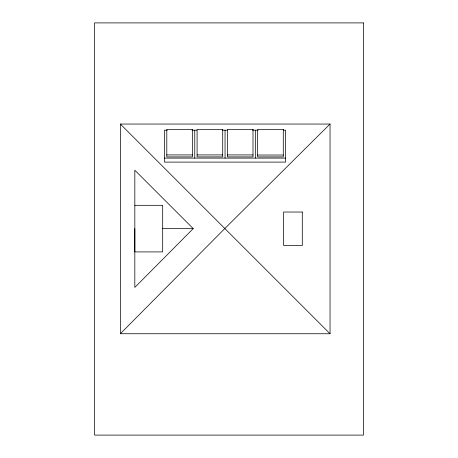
<?xml version="1.0" encoding="UTF-8"?>
<svg xmlns="http://www.w3.org/2000/svg" width="458" height="458" viewBox="0 0 458 458"><rect width="100%" height="100%" fill="white"/><g stroke="black" fill="none" stroke-linecap="round" stroke-linejoin="round"><path stroke-width="0.69" d="M120.34 333.739L120.357 124.055L330.041 124.044L330.041 333.739L120.34 333.739L224.832 228.531L330.023 124.055M134.824 228.611L134.818 287.418L193.219 228.616L134.829 170.227L134.824 251.911L162.687 251.911L162.687 205.316L134.824 205.316M167.285 130.192L164.468 130.192L164.468 162.103L285.62 162.103L285.62 130.192L283.508 130.192M191.942 130.192L196.871 130.192M222.227 130.192L227.157 130.192M252.513 130.192L258.152 130.192M166.798 154.913L192.429 154.913M197.089 154.913L222.714 154.913M227.374 154.913L253.005 154.913M257.659 155.022L283.29 155.022M164.468 158.107L285.62 158.107M162.687 228.616L193.219 228.616M120.34 124.044L330.041 333.739M255.335 130.192L255.335 158.107M225.044 130.192L225.044 158.107M194.759 130.192L194.759 158.107M363.412 22.9L94.588 22.9L94.588 435.1L363.412 435.1L363.412 22.9M192.429 129.391L166.798 129.391L166.798 156.911L192.429 156.911L192.429 129.391M222.714 129.391L197.089 129.391L197.089 156.911L222.714 156.911L222.714 129.391M253.005 129.391L227.374 129.391L227.374 156.911L253.005 156.911L253.005 129.391M283.29 129.499L257.659 129.499L257.659 156.911L283.29 156.911L283.29 129.499M302.291 212.031L283.657 212.031L283.657 245.477L302.291 245.477L302.291 212.031"/></g></svg>
